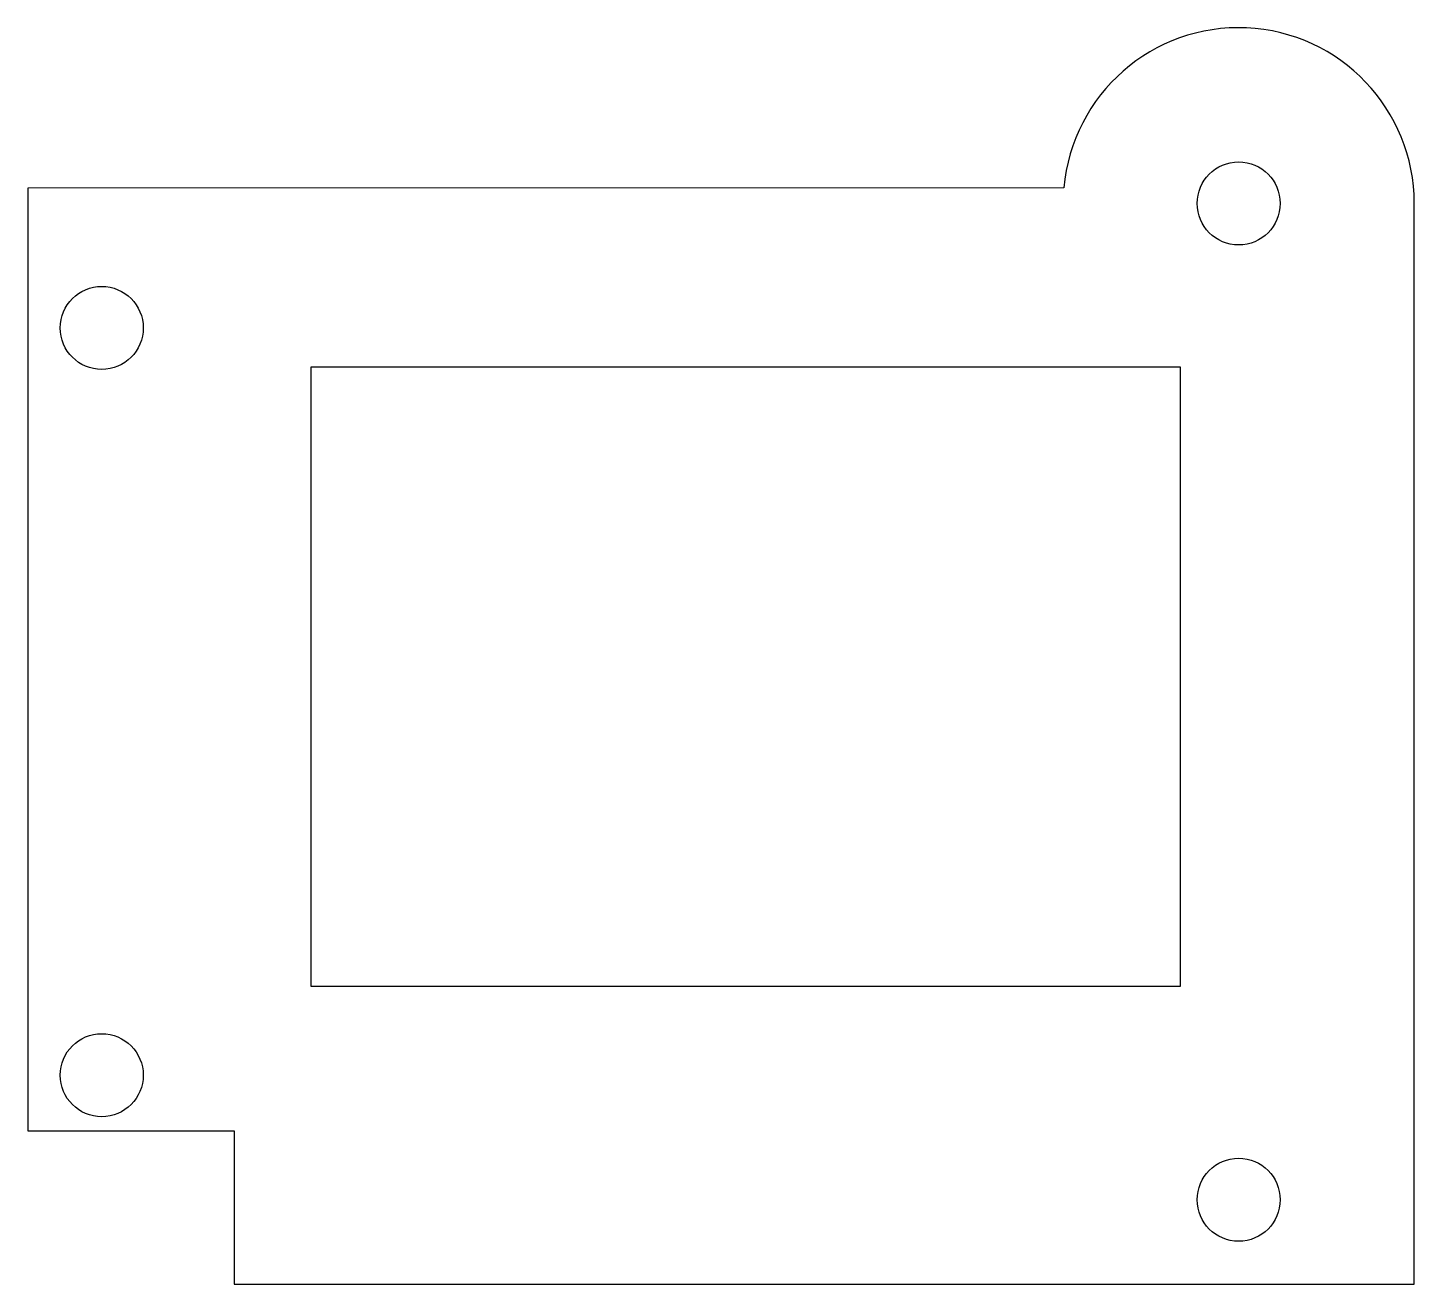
# Model space of a CAD drawing. Header units: millimetres. Extents: x -27.7 to 22.4, y -21.4 to 24.
import ezdxf

# ---------------------------------------------------------------- set-up
doc = ezdxf.new("R2010")
doc.units = ezdxf.units.MM
doc.header["$MEASUREMENT"] = 0
doc.layers.add('cadre oled', color=2, linetype='Continuous')

msp = doc.modelspace()

# ---------------------------------------------------------------- linework, layer by layer
at = {"layer": 'cadre oled'}
msp.add_lwpolyline([(-20.264, -21.369), (22.395, -21.369), (22.398, 17.685, 0.956307), (9.728, 18.252), (-27.725, 18.235), (-27.725, -15.828)], format="xyb", dxfattribs=at)
msp.add_lwpolyline([(-17.479, 11.786), (13.933, 11.786), (13.933, -10.608), (-17.479, -10.608)], close=True, dxfattribs=at)
msp.add_lwpolyline([(-27.725, -15.828), (-20.264, -15.828), (-20.264, -21.369)], dxfattribs=at)
for centre in [(16.05, 17.685), (-25.05, 13.185), (-25.05, -13.815), (16.05, -18.315)]:
    msp.add_circle(centre, 1.5, dxfattribs=at)

doc.saveas('drawing.dxf')
